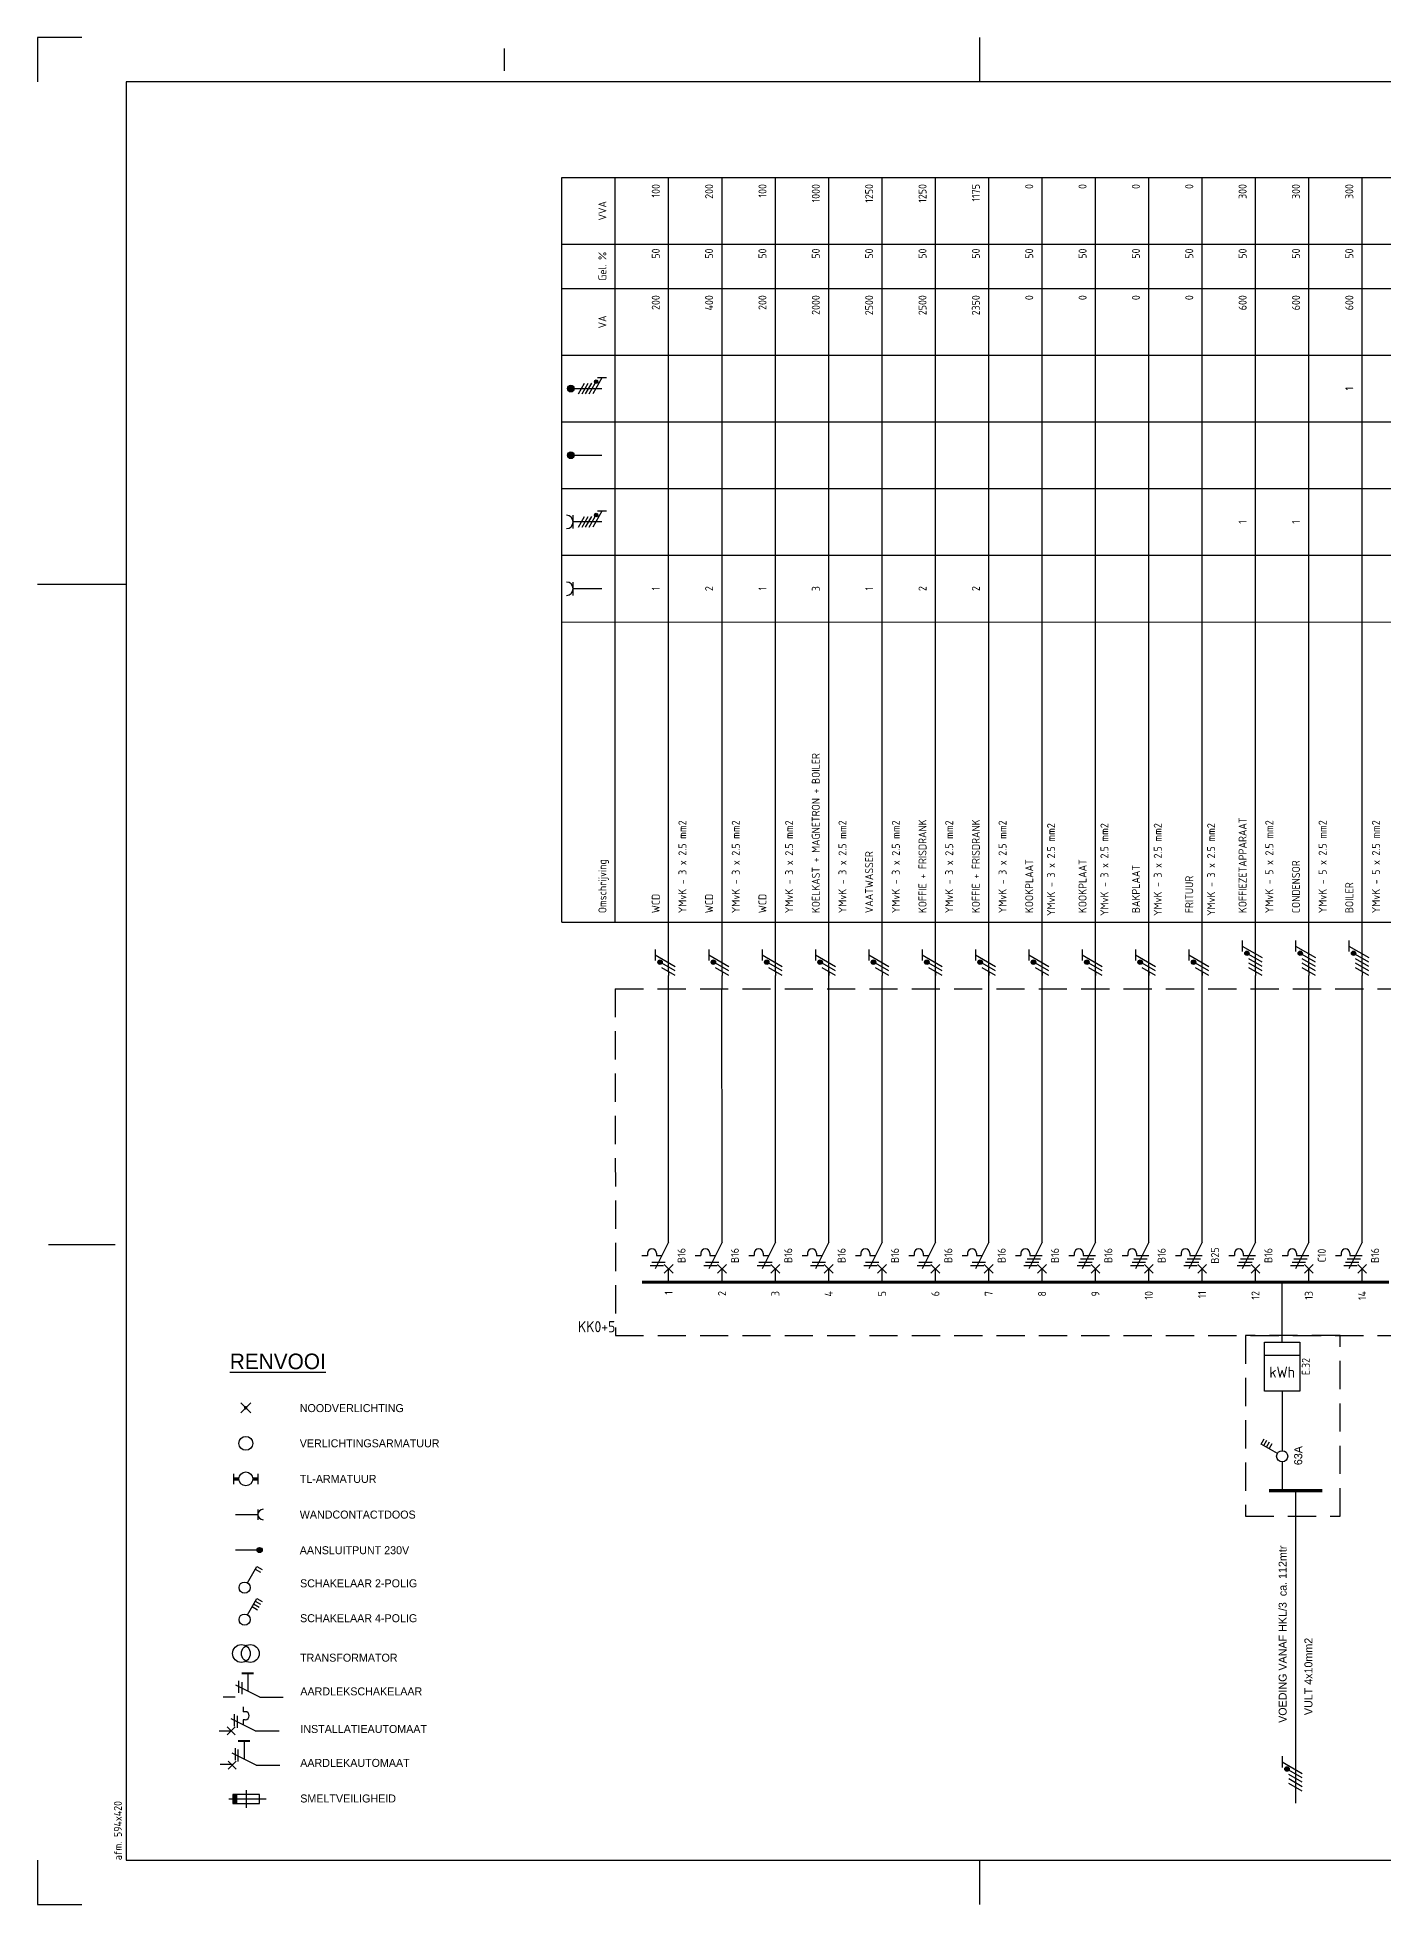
# Model space of a CAD drawing. Header units: millimetres. Extents: x 0 to 594, y 0 to 420.
# Drawn here: x 0 to 302.8, y 0 to 420 of the extents above; entities that cross this region are included whole.
import ezdxf
from ezdxf.enums import TextEntityAlignment as Align

# ---------------------------------------------------------------- set-up
doc = ezdxf.new("R2010")
doc.units = ezdxf.units.MM
doc.linetypes.add('HIDDEN', pattern=[9.525, 6.35, -3.175])
doc.layers.get('0').update_dxf_attribs({"linetype": 'CONTINUOUS'})
for name, color, linetype in [('00att018', 1, 'CONTINUOUS'), ('00kad018', 1, 'CONTINUOUS'), ('00kad070', 5, 'CONTINUOUS'), ('BL$2----_KADER', 7, 'CONTINUOUS'), ('EL$1----', 3, 'CONTINUOUS'), ('EL$1----__KK0+5', 3, 'CONTINUOUS')]:
    doc.layers.add(name, color=color, linetype=linetype)
doc.styles.add('BURO-018', font='BUROFONT', dxfattribs={"height": 1.8})
doc.styles.add('BURO-035', font='BUROFONT.shx', dxfattribs={"height": 3.5})
doc.styles.add('ISO', font='isocp.shx')
doc.styles.add('STABICAD-018', font='ISOCP.SHX', dxfattribs={"height": 1.8})
doc.styles.add('STABICAD-025', font='ISOCP.SHX', dxfattribs={"height": 2.5})

# ---------------------------------------------------------------- blocks, each defined once
blk = doc.blocks.new('RENV_DION')
at = {"layer": 'EL$1----', "linetype": 'Continuous'}
for p, q in [((485.12, 256.64), (487.32, 254.44)), ((487.32, 256.64), (485.12, 254.44)), ((483.5, 238.37), (483.5, 240.7)), ((488.94, 240.7), (488.94, 238.37)), ((483.89, 231.54), (488.94, 231.54)), ((488.94, 232.7), (488.94, 230.37)), ((489.33, 223.54), (483.89, 223.54)), ((486.57, 208.98), (488.69, 212.65)), ((487.64, 210.83), (488.85, 210.13)), ((487.99, 211.43), (489.2, 210.73)), ((488.34, 212.04), (489.55, 211.34)), ((488.69, 212.65), (489.9, 211.95)), ((484.62, 191.43), (484.62, 194.13)), ((485.3, 193.8), (485.3, 191.1)), ((486.65, 195.82), (486.65, 191.77)), ((489.35, 190.42), (483.95, 193.12)), ((488.36, 182.91), (482.96, 185.61)), ((483.63, 186.63), (483.63, 183.93)), ((484.31, 186.29), (484.31, 183.59)), ((485.66, 188.31), (485.66, 187.19)), ((486.11, 187.19), (485.66, 187.19)), ((486.11, 185.39), (485.66, 185.39)), ((485.66, 185.39), (485.66, 184.26)), ((480.26, 182.91), (482.96, 182.91)), ((482.06, 183.81), (483.86, 182.01)), ((483.86, 183.81), (482.06, 182.01)), ((488.36, 182.91), (493.76, 182.91)), ((488.54, 175.18), (483.14, 177.88)), ((485.84, 180.58), (485.84, 176.53)), ((484.04, 176.08), (482.24, 174.28)), ((482.24, 176.08), (484.04, 174.28)), ((489.31, 168.57), (483.31, 168.57)), ((483.31, 168.57), (483.31, 166.57)), ((486.31, 169.57), (486.31, 165.57)), ((489.31, 166.57), (489.31, 168.57)), ((482.39, 167.57), (490.81, 167.57)), ((483.31, 166.57), (489.31, 166.57))]:
    blk.add_line(p, q, dxfattribs=at)
at = {"layer": 'EL$1----', "color": 3, "linetype": 'Continuous'}
for p, q in [((486.57, 216.18), (488.69, 219.85)), ((488.34, 219.25), (489.55, 218.55)), ((488.69, 219.85), (489.9, 219.15))]:
    blk.add_line(p, q, dxfattribs=at)
at = {"layer": 'EL$1----'}
for p, q in [((483.86, 190.42), (481.16, 190.42)), ((489.35, 190.42), (494.66, 190.42)), ((483.9, 176.31), (483.9, 179.01)), ((484.49, 175.97), (484.49, 178.67)), ((483.14, 175.29), (480.44, 175.29)), ((488.54, 175.18), (493.85, 175.18))]:
    blk.add_line(p, q, dxfattribs=at)
at = {"layer": 'EL$1----', "linetype": 'Continuous'}
for points, const_width in [([(486.41, 255.54, 1), (486.02, 255.54, 1)], 0.389), ([(489.33, 223.83, 1), (489.33, 223.24, 1)], 0.583)]:
    blk.add_lwpolyline(points, format="xyb", close=True, dxfattribs=dict(at, const_width=const_width))
for points, const_width in [([(484.66, 239.54), (483.5, 239.54)], 0.778), ([(487.77, 239.54), (488.94, 239.54)], 0.778), ([(485.3, 195.82), (488, 195.82)], 0.45), ([(484.49, 180.58), (487.19, 180.58)], 0.45)]:
    blk.add_lwpolyline(points, dxfattribs=dict(at, const_width=const_width))
for centre, radius in [((486.22, 247.54), 1.56), ((486.22, 239.54), 1.56), ((489.33, 223.54), 0.583), ((485.95, 207.9), 1.25), ((485.24, 200.27), 2), ((487.24, 200.27), 2)]:
    blk.add_circle(centre, radius, dxfattribs=at)
at = {"layer": 'EL$1----', "color": 3, "linetype": 'Continuous'}
blk.add_circle((485.95, 215.1), 1.25, dxfattribs=at)
at = {"layer": 'EL$1----', "linetype": 'Continuous'}
for centre, radius, start, end in [((490.11, 231.54), 1.17, 90, 270), ((486.11, 186.29), 0.9, 270, 90)]:
    blk.add_arc(centre, radius, start, end, dxfattribs=at)
blk.add_solid([(483.31, 168.57), (484.31, 168.57), (483.31, 166.57), (484.31, 166.57)], dxfattribs=at)
at = {"layer": 'EL$1----', "color": 3, "style": 'BURO-035'}
blk.add_text('%%URENVOOI', height=3.5, dxfattribs=at).set_placement((482.63, 264.23))
at = {"layer": 'EL$1----', "color": 1, "style": 'BURO-018'}
for s, p in [('NOODVERLICHTING', (498.36, 255.47)), ('VERLICHTINGSARMATUUR', (498.36, 247.55)), ('TL-ARMATUUR', (498.36, 239.54)), ('WANDCONTACTDOOS', (498.36, 231.52)), ('AANSLUITPUNT 230V', (498.36, 223.5)), ('SCHAKELAAR 2-POLIG', (498.43, 216.06)), ('SCHAKELAAR 4-POLIG', (498.43, 208.21)), ('TRANSFORMATOR', (498.43, 199.33)), ('AARDLEKSCHAKELAAR', (498.49, 191.75)), ('INSTALLATIEAUTOMAAT', (498.49, 183.3)), ('AARDLEKAUTOMAAT', (498.47, 175.66)), ('SMELTVEILIGHEID', (498.47, 167.66))]:
    blk.add_text(s, height=1.8, dxfattribs=at).set_placement(p, align=Align.MIDDLE_LEFT)
blk = doc.blocks.new('HL3')
at = {"color": 0, "linetype": 'Continuous'}
for p, q in [((-3, 6.98), (-3, 4.48)), ((-3, 5.73), (1.5, 3.13)), ((1.5, 2.13), (-1.5, 3.87)), ((1.5, 1.13), (-1.5, 2.87)), ((1.5, 0.13), (-1.5, 1.87)), ((1.5, -0.87), (-1.5, 0.87))]:
    blk.add_line(p, q, dxfattribs=at)
at = {"color": 0, "linetype": 'Continuous', "const_width": 0.5}
blk.add_lwpolyline([(-1.68, 4.12, 1), (-2.18, 4.12, 1)], format="xyb", close=True, dxfattribs=at)
at = {"color": 0, "linetype": 'Continuous'}
blk.add_circle((-1.93, 4.12), 0.5, dxfattribs=at)
blk = doc.blocks.new('1114A3A')
at = {"color": 0, "linetype": 'Continuous'}
for p, q in [((0.62, 1.08), (2.74, 4.75)), ((2.74, 4.75), (3.95, 4.05)), ((1.69, 2.93), (2.9, 2.23)), ((2.04, 3.54), (3.25, 2.84)), ((2.39, 4.14), (3.6, 3.44))]:
    blk.add_line(p, q, dxfattribs=at)
blk.add_circle((0, 0), 1.25, dxfattribs=at)
at = {"color": 0, "linetype": 'Continuous', "style": 'BURO-018', "flags": 1}
for tag, p in [('E_ID', (0, 0.08)), ('E_MATCODE', (0, -4.92))]:
    blk.add_attdef(tag, p, '', height=1.8, dxfattribs=at)
at = {"color": 0, "linetype": 'Continuous', "style": 'BURO-018'}
blk.add_attdef('E_IGS', text='', height=1.8, dxfattribs=at).set_placement((3, 0.08), align=Align.MIDDLE_LEFT)
blk = doc.blocks.new('a2-windesheim-hor')
at = {"layer": '00kad018', "color": 1}
for p, q in [((0, 420), (0, 410)), ((10, 420), (0, 420)), ((105, 417.5), (105, 412.5)), ((212, 410), (212, 420)), ((0, 297), (20, 297)), ((2.5, 148.5), (17.5, 148.5)), ((0, 10), (0, 0)), ((212, 0), (212, 10)), ((0, 0), (10, 0))]:
    blk.add_line(p, q, dxfattribs=at)
at = {"layer": '00kad070', "color": 5}
for p, q in [((584, 410), (20, 410)), ((20, 410), (20, 10)), ((20, 10), (584, 10))]:
    blk.add_line(p, q, dxfattribs=at)
at = {"layer": '00att018', "color": 1, "style": 'ISO'}
blk.add_text('afm. 594x420', height=1.8, rotation=90, dxfattribs=at).set_placement((19, 10))
blk = doc.blocks.new('P-N-PE_3')
at = {"color": 0, "linetype": 'Continuous'}
for p, q in [((-3, 5.85), (-3, 3.35)), ((-3, 4.6), (1.5, 2)), ((0, 0.87), (0, 6.17)), ((1.5, 1), (-1.5, 2.73)), ((1.5, 0), (-1.5, 1.73)), ((0, 0.87), (0, 0))]:
    blk.add_line(p, q, dxfattribs=at)
at = {"color": 0, "linetype": 'Continuous', "const_width": 0.5}
blk.add_lwpolyline([(-1.68, 2.98, 1), (-2.18, 2.98, 1)], format="xyb", close=True, dxfattribs=at)
at = {"color": 0, "linetype": 'Continuous'}
blk.add_circle((-1.93, 2.98), 0.5, dxfattribs=at)
blk = doc.blocks.new('B3')
at = {"color": 0, "linetype": 'Continuous'}
for p, q in [((0, 9), (0, 21)), ((0, 9), (-3, 3)), ((-6, 6), (-4.75, 6)), ((-4.75, 6.5), (-4.75, 6)), ((-3.75, 4.5), (-0.75, 4.5)), ((-2.75, 6.5), (-2.75, 6)), ((-2.75, 6), (-1.5, 6)), ((-4.125, 3.75), (-1.125, 3.75)), ((-1, 4), (1, 2)), ((-1, 2), (1, 4)), ((0, 0), (0, 3))]:
    blk.add_line(p, q, dxfattribs=at)
blk.add_arc((-3.75, 6.5), 1, 0, 180, dxfattribs=at)
at = {"color": 1, "style": 'BURO-018'}
blk.add_attdef('FREEFIELD1', (-3, 12), '', height=1.8, rotation=90, dxfattribs=at)
at = {"color": 1, "linetype": 'Continuous', "style": 'BURO-018'}
blk.add_attdef('AUTOMATICFUSE', text='', height=1.8, rotation=90, dxfattribs=at).set_placement((2, 6), align=Align.TOP_CENTER)
blk = doc.blocks.new('m1')
at = {"color": 0, "linetype": 'Continuous'}
blk.add_line((0, 21), (0, 33), dxfattribs=at)
blk = doc.blocks.new('b1s')
at = {"color": 0, "linetype": 'Continuous'}
blk.add_line((0, 33), (0, 54), dxfattribs=at)
blk = doc.blocks.new('m1s')
at = {"color": 0, "linetype": 'Continuous'}
blk.add_line((0, 54), (0, 66), dxfattribs=at)
blk = doc.blocks.new('B5')
at = {"color": 0, "linetype": 'Continuous'}
for p, q in [((0, 9), (0, 21)), ((0, 9), (-3, 3)), ((-6, 6), (-4.75, 6)), ((-4.75, 6.5), (-4.75, 6)), ((-3.75, 4.5), (-0.75, 4.5)), ((-3.375, 5.25), (-0.375, 5.25)), ((-2.75, 6.5), (-2.75, 6)), ((-2.75, 6), (0, 6)), ((-4.125, 3.75), (-1.125, 3.75)), ((-1, 2), (1, 4)), ((-1, 4), (1, 2)), ((0, 0), (0, 3))]:
    blk.add_line(p, q, dxfattribs=at)
blk.add_arc((-3.75, 6.5), 1, 0, 180, dxfattribs=at)
at = {"color": 1, "style": 'BURO-018'}
blk.add_attdef('FREEFIELD1', (-3, 12), '', height=1.8, rotation=90, dxfattribs=at)
at = {"color": 1, "linetype": 'Continuous', "style": 'BURO-018'}
blk.add_attdef('AUTOMATICFUSE', text='', height=1.8, rotation=90, dxfattribs=at).set_placement((2, 6), align=Align.TOP_CENTER)
blk = doc.blocks.new('P-N-PE_5')
at = {"color": 0, "linetype": 'Continuous'}
for p, q in [((-3, 7.85), (-3, 5.35)), ((-3, 6.6), (1.5, 4)), ((1.5, 3), (-1.5, 4.73)), ((0, 0.87), (0, 8.28)), ((1.5, 2), (-1.5, 3.73)), ((1.5, 1), (-1.5, 2.73)), ((1.5, 0), (-1.5, 1.73)), ((0, 0.87), (0, 0))]:
    blk.add_line(p, q, dxfattribs=at)
at = {"color": 0, "linetype": 'Continuous', "const_width": 0.5}
blk.add_lwpolyline([(-1.68, 4.98, 1), (-2.18, 4.98, 1)], format="xyb", close=True, dxfattribs=at)
at = {"color": 0, "linetype": 'Continuous'}
blk.add_circle((-1.93, 4.98), 0.5, dxfattribs=at)
blk = doc.blocks.new('COLUMN_POWERTYPE_6')
at = {"color": 0, "linetype": 'Continuous'}
for p, q in [((-3.5, -1.5), (-3.5, 1.5)), ((3, 0), (-3.5, 0))]:
    blk.add_line(p, q, dxfattribs=at)
blk.add_arc((-5, 0), 1.5, 270, 90, dxfattribs=at)
blk = doc.blocks.new('COLUMN_POWERTYPE_7')
at = {"color": 0, "linetype": 'Continuous'}
for p, q in [((-3.5, -1.5), (-3.5, 1.5)), ((3, 0), (-3.5, 0)), ((-2.29, -1.2), (-0.91, 1.2)), ((-1.49, -1.2), (-0.11, 1.2)), ((-0.69, -1.2), (0.69, 1.2)), ((0.11, -1.2), (1.49, 1.2)), ((2.99, 2.4), (0.91, -1.2)), ((3.99, 2.4), (1.99, 2.4))]:
    blk.add_line(p, q, dxfattribs=at)
at = {"color": 0, "linetype": 'Continuous', "const_width": 0.4}
blk.add_lwpolyline([(1.69, 1.35, 1), (1.69, 1.75, 1)], format="xyb", close=True, dxfattribs=at)
at = {"color": 0, "linetype": 'Continuous'}
blk.add_circle((1.69, 1.55), 0.4, dxfattribs=at)
blk.add_arc((-5, 0), 1.5, 270, 90, dxfattribs=at)
blk = doc.blocks.new('COLUMN_POWERTYPE_8')
at = {"color": 0, "linetype": 'Continuous'}
blk.add_line((-4, 0), (3, 0), dxfattribs=at)
at = {"color": 0, "linetype": 'Continuous', "const_width": 0.75}
blk.add_lwpolyline([(-4, -0.375, 1), (-4, 0.375, 1)], format="xyb", close=True, dxfattribs=at)
at = {"color": 0, "linetype": 'Continuous'}
blk.add_circle((-4, 0), 0.75, dxfattribs=at)
blk = doc.blocks.new('COLUMN_POWERTYPE_9')
at = {"color": 0, "linetype": 'Continuous'}
for p, q in [((-4, 0), (3, 0)), ((-2.29, -1.2), (-0.91, 1.2)), ((-1.49, -1.2), (-0.11, 1.2)), ((-0.69, -1.2), (0.69, 1.2)), ((0.11, -1.2), (1.49, 1.2)), ((2.99, 2.4), (0.91, -1.2)), ((3.99, 2.4), (1.99, 2.4))]:
    blk.add_line(p, q, dxfattribs=at)
for points, const_width in [([(-4, -0.38, 1), (-4, 0.38, 1)], 0.75), ([(1.69, 1.35, 1), (1.69, 1.75, 1)], 0.4)]:
    blk.add_lwpolyline(points, format="xyb", close=True, dxfattribs=dict(at, const_width=const_width))
for centre, radius in [((-4, 0), 0.75), ((1.69, 1.55), 0.4)]:
    blk.add_circle(centre, radius, dxfattribs=at)
blk = doc.blocks.new('PS_0804A1')
at = {"color": 0, "linetype": 'Continuous'}
for p, q in [((-4, -11), (-4, 0)), ((-4, 0), (4, 0)), ((4, 0), (4, -11)), ((4, -3), (-4, -3)), ((4, -11), (-4, -11))]:
    blk.add_line(p, q, dxfattribs=at)
at = {"color": 0, "linetype": 'Continuous', "style": 'STABICAD-025'}
blk.add_text('kWh', height=2.5, dxfattribs=at).set_placement((0, -8), align=Align.CENTER)
at = {"color": 0, "linetype": 'Continuous', "style": 'STABICAD-018'}
blk.add_attdef('ARTICLECODE', text='', height=1.8, dxfattribs=at).set_placement((0, 0), align=Align.MIDDLE)

msp = doc.modelspace()

# ---------------------------------------------------------------- linework, layer by layer
at = {"layer": 'EL$1----', "ltscale": 0.2}
for p, q in [((280, 126.52), (279.99, 140.01)), ((283, 93.12), (283, 22.8))]:
    msp.add_line(p, q, dxfattribs=at)
at = {"layer": 'EL$1----'}
for p, q in [((280, 115.52), (280, 102.11)), ((280, 99.61), (280, 92.91))]:
    msp.add_line(p, q, dxfattribs=at)
at = {"layer": 'EL$1----', "color": 1, "linetype": 'HIDDEN'}
msp.add_lwpolyline([(271.73, 128.01), (271.73, 87.36), (293, 87.36), (293, 128.01)], close=True, dxfattribs=at)
at = {"layer": 'EL$1----', "ltscale": 0.2, "const_width": 0.7}
msp.add_lwpolyline([(289, 93.12), (277, 93.12)], dxfattribs=at)
at = {"layer": 'EL$1----__KK0+5', "color": 1}
for p, q in [((117.99, 388.5), (429.99, 388.52)), ((117.99, 221), (117.99, 388.5)), ((129.99, 221), (129.99, 388.5)), ((117.99, 373.5), (429.99, 373.52)), ((117.99, 363.5), (429.99, 363.52)), ((117.99, 348.5), (429.99, 348.52)), ((117.99, 333.5), (429.99, 333.52)), ((117.99, 318.5), (429.99, 318.52)), ((117.99, 303.5), (429.99, 303.52)), ((117.99, 288.5), (429.99, 288.52)), ((117.99, 221), (429.99, 221.02))]:
    msp.add_line(p, q, dxfattribs=at)
at = {"layer": 'EL$1----__KK0+5'}
for p, q in [((141.99, 221.01), (141.99, 388.51)), ((153.99, 221.01), (153.99, 388.51)), ((165.99, 221.01), (165.99, 388.51)), ((177.99, 221.01), (177.99, 388.51)), ((189.99, 221.01), (189.99, 388.51)), ((201.99, 221.01), (201.99, 388.51)), ((213.99, 221.01), (213.99, 388.51)), ((225.99, 221.01), (225.99, 388.51)), ((237.99, 221.01), (237.99, 388.51)), ((249.99, 221.01), (249.99, 388.51)), ((261.99, 221.01), (261.99, 388.51)), ((273.99, 221.01), (273.99, 388.51)), ((285.99, 221.01), (285.99, 388.51)), ((297.99, 221.01), (297.99, 388.51)), ((141.99, 215.18), (141.99, 221.01)), ((153.99, 215.18), (153.99, 221.01)), ((165.99, 215.18), (165.99, 221.01)), ((177.99, 206.01), (177.99, 221.01)), ((189.99, 215.18), (189.99, 221.01)), ((201.99, 206.01), (201.99, 221.01)), ((213.99, 206.01), (213.99, 221.01)), ((225.99, 206.01), (225.99, 221.01)), ((237.99, 206.01), (237.99, 221.01)), ((249.99, 206.01), (249.99, 221.01)), ((261.99, 206.01), (261.99, 221.01)), ((273.99, 217.29), (273.99, 221.01)), ((285.99, 217.29), (285.99, 221.01)), ((297.99, 217.29), (297.99, 221.01)), ((141.99, 206.01), (141.99, 209.01)), ((153.99, 206.01), (153.99, 209.01)), ((165.99, 206.01), (165.99, 209.01)), ((189.99, 206.01), (189.99, 209.01)), ((273.99, 206.01), (273.99, 209.01)), ((285.99, 206.01), (285.99, 209.01)), ((297.99, 206.01), (297.99, 209.01))]:
    msp.add_line(p, q, dxfattribs=at)
at = {"layer": 'EL$1----__KK0+5', "color": 1, "linetype": 'HIDDEN'}
for p, q in [((129.99, 206), (429.99, 206.02)), ((129.99, 206), (130, 128)), ((130, 128), (430, 128.02))]:
    msp.add_line(p, q, dxfattribs=at)
at = {"layer": 'EL$1----__KK0+5'}
for points in [[(147.99, 140.01, 0.7, 0.7, 0), (135.99, 140, 0.7, 0.7, 0)], [(159.99, 140.01, 0.7, 0.7, 0), (147.99, 140.01, 0.7, 0.7, 0)], [(171.99, 140.01, 0.7, 0.7, 0), (159.99, 140.01, 0.7, 0.7, 0)], [(183.99, 140.01, 0.7, 0.7, 0), (171.99, 140.01, 0.7, 0.7, 0)], [(195.99, 140.01, 0.7, 0.7, 0), (183.99, 140.01, 0.7, 0.7, 0)], [(207.99, 140.01, 0.7, 0.7, 0), (195.99, 140.01, 0.7, 0.7, 0)], [(219.99, 140.01, 0.7, 0.7, 0), (207.99, 140.01, 0.7, 0.7, 0)], [(231.99, 140.01, 0.7, 0.7, 0), (219.99, 140.01, 0.7, 0.7, 0)], [(243.99, 140.01, 0.7, 0.7, 0), (231.99, 140.01, 0.7, 0.7, 0)], [(255.99, 140.01, 0.7, 0.7, 0), (243.99, 140.01, 0.7, 0.7, 0)], [(267.99, 140.01, 0.7, 0.7, 0), (255.99, 140.01, 0.7, 0.7, 0)], [(279.99, 140.01, 0.7, 0.7, 0), (267.99, 140.01, 0.7, 0.7, 0)], [(291.99, 140.01, 0.7, 0.7, 0), (279.99, 140.01, 0.7, 0.7, 0)], [(303.99, 140.01, 0.7, 0.7, 0), (291.99, 140.01, 0.7, 0.7, 0)]]:
    msp.add_lwpolyline(points, format="xyseb", dxfattribs=at)

# ---------------------------------------------------------------- block references
at = {"layer": 'BL$2----_KADER', "rotation": 0.002105730674311784}
msp.add_blockref('a2-windesheim-hor', (0, 0), dxfattribs=at)
at = {"layer": 'EL$1----', "linetype": 'Continuous'}
ref = msp.add_blockref('PS_0804A1', (280, 126.52), dxfattribs=dict(at, rotation=0.002105730674311784))
ref.add_attrib('ARTICLECODE', 'E.32', dxfattribs={"layer": '0', "color": 1, "linetype": 'Continuous', "height": 1.8, "rotation": 90.0021, "style": 'STABICAD-018'}).set_placement((285.31, 121.02), align=Align.MIDDLE)
at = {"layer": 'EL$1----', "rotation": 0.002105730674311784}
msp.add_blockref('RENV_DION', (-439.34, -143.8), dxfattribs=at)
at = {"layer": 'EL$1----'}
ref = msp.add_blockref('1114A3A', (280, 100.86), dxfattribs=dict(at, rotation=90.00210573067433))
ref.add_attrib('E_IGS', '63A', dxfattribs={"layer": '0', "color": 1, "linetype": 'Continuous', "height": 1.8, "rotation": 90.0021, "style": 'BURO-018'}).set_placement((283.6, 98.86), align=Align.MIDDLE_LEFT)
at = {"layer": 'EL$1----', "ltscale": 0.2, "rotation": 0.002105730674311784}
msp.add_blockref('HL3', (283, 26.4), dxfattribs=at)
at = {"layer": 'EL$1----__KK0+5', "rotation": 0.002105730674311784}
for name, p in [('COLUMN_POWERTYPE_9', (123.99, 341)), ('COLUMN_POWERTYPE_8', (123.99, 326)), ('COLUMN_POWERTYPE_7', (123.99, 311)), ('COLUMN_POWERTYPE_6', (123.99, 296)), ('P-N-PE_3', (141.99, 209.01)), ('P-N-PE_3', (153.99, 209.01)), ('P-N-PE_3', (165.99, 209.01)), ('P-N-PE_3', (177.99, 209.01)), ('P-N-PE_3', (189.99, 209.01)), ('P-N-PE_3', (201.99, 209.01)), ('P-N-PE_3', (213.99, 209.01)), ('P-N-PE_3', (225.99, 209.01)), ('P-N-PE_3', (237.99, 209.01)), ('P-N-PE_3', (249.99, 209.01)), ('P-N-PE_3', (261.99, 209.01)), ('P-N-PE_5', (273.99, 209.01)), ('P-N-PE_5', (285.99, 209.01)), ('P-N-PE_5', (297.99, 209.01)), ('m1s', (141.99, 140.01)), ('m1s', (153.99, 140.01)), ('m1s', (165.99, 140.01)), ('m1s', (177.99, 140.01)), ('m1s', (189.99, 140.01)), ('m1s', (201.99, 140.01)), ('m1s', (213.99, 140.01)), ('m1s', (225.99, 140.01)), ('m1s', (237.99, 140.01)), ('m1s', (249.99, 140.01)), ('m1s', (261.99, 140.01)), ('m1s', (273.99, 140.01)), ('m1s', (285.99, 140.01)), ('m1s', (297.99, 140.01)), ('b1s', (141.99, 140.01)), ('b1s', (153.99, 140.01)), ('b1s', (165.99, 140.01)), ('b1s', (177.99, 140.01)), ('b1s', (189.99, 140.01)), ('b1s', (201.99, 140.01)), ('b1s', (213.99, 140.01)), ('b1s', (225.99, 140.01)), ('b1s', (237.99, 140.01)), ('b1s', (249.99, 140.01)), ('b1s', (261.99, 140.01)), ('b1s', (273.99, 140.01)), ('b1s', (285.99, 140.01)), ('b1s', (297.99, 140.01)), ('m1', (141.99, 140.01)), ('m1', (153.99, 140.01)), ('m1', (165.99, 140.01)), ('m1', (177.99, 140.01)), ('m1', (189.99, 140.01)), ('m1', (201.99, 140.01)), ('m1', (213.99, 140.01)), ('m1', (225.99, 140.01)), ('m1', (237.99, 140.01)), ('m1', (249.99, 140.01)), ('m1', (261.99, 140.01)), ('m1', (273.99, 140.01)), ('m1', (285.99, 140.01)), ('m1', (297.99, 140.01))]:
    msp.add_blockref(name, p, dxfattribs=at)
at = {"layer": 'EL$1----__KK0+5'}
ref = msp.add_blockref('B3', (141.99, 140.01), dxfattribs=dict(at, rotation=0.002105730674311784))
ref.add_attrib('AUTOMATICFUSE', 'B16', dxfattribs={"layer": 'EL$1----', "color": 1, "height": 1.8, "rotation": 90.0021, "style": 'STABICAD-018'}).set_placement((143.99, 146.01), align=Align.TOP_CENTER)
ref = msp.add_blockref('B3', (153.99, 140.01), dxfattribs=dict(at, rotation=0.002105730674311784))
ref.add_attrib('AUTOMATICFUSE', 'B16', dxfattribs={"layer": 'EL$1----', "color": 1, "height": 1.8, "rotation": 90.0021, "style": 'STABICAD-018'}).set_placement((155.99, 146.01), align=Align.TOP_CENTER)
ref = msp.add_blockref('B3', (165.99, 140.01), dxfattribs=dict(at, rotation=0.002105730674311784))
ref.add_attrib('AUTOMATICFUSE', 'B16', dxfattribs={"layer": 'EL$1----', "color": 1, "height": 1.8, "rotation": 90.0021, "style": 'STABICAD-018'}).set_placement((167.99, 146.01), align=Align.TOP_CENTER)
ref = msp.add_blockref('B3', (177.99, 140.01), dxfattribs=dict(at, rotation=0.002105730674311784))
ref.add_attrib('AUTOMATICFUSE', 'B16', dxfattribs={"layer": 'EL$1----', "color": 1, "height": 1.8, "rotation": 90.0021, "style": 'STABICAD-018'}).set_placement((179.99, 146.01), align=Align.TOP_CENTER)
ref = msp.add_blockref('B3', (189.99, 140.01), dxfattribs=dict(at, rotation=0.002105730674311784))
ref.add_attrib('AUTOMATICFUSE', 'B16', dxfattribs={"layer": 'EL$1----', "color": 1, "height": 1.8, "rotation": 90.0021, "style": 'STABICAD-018'}).set_placement((191.99, 146.01), align=Align.TOP_CENTER)
ref = msp.add_blockref('B3', (201.99, 140.01), dxfattribs=dict(at, rotation=0.002105730674311784))
ref.add_attrib('AUTOMATICFUSE', 'B16', dxfattribs={"layer": 'EL$1----', "color": 1, "height": 1.8, "rotation": 90.0021, "style": 'STABICAD-018'}).set_placement((203.99, 146.01), align=Align.TOP_CENTER)
ref = msp.add_blockref('B3', (213.99, 140.01), dxfattribs=dict(at, rotation=0.002105730674311784))
ref.add_attrib('AUTOMATICFUSE', 'B16', dxfattribs={"layer": 'EL$1----', "color": 1, "height": 1.8, "rotation": 90.0021, "style": 'STABICAD-018'}).set_placement((215.99, 146.01), align=Align.TOP_CENTER)
ref = msp.add_blockref('B5', (225.99, 140.01), dxfattribs=dict(at, rotation=0.002105730674311784))
ref.add_attrib('AUTOMATICFUSE', 'B16', dxfattribs={"layer": 'EL$1----', "color": 1, "height": 1.8, "rotation": 90.0021, "style": 'STABICAD-018'}).set_placement((227.99, 146.01), align=Align.TOP_CENTER)
ref = msp.add_blockref('B5', (237.99, 140.01), dxfattribs=dict(at, rotation=0.002105730674311784))
ref.add_attrib('AUTOMATICFUSE', 'B16', dxfattribs={"layer": 'EL$1----', "color": 1, "height": 1.8, "rotation": 90.0021, "style": 'STABICAD-018'}).set_placement((239.99, 146.01), align=Align.TOP_CENTER)
ref = msp.add_blockref('B5', (249.99, 140.01), dxfattribs=dict(at, rotation=0.002105730674311784))
ref.add_attrib('AUTOMATICFUSE', 'B16', dxfattribs={"layer": 'EL$1----', "color": 1, "height": 1.8, "rotation": 90.0021, "style": 'STABICAD-018'}).set_placement((251.99, 146.01), align=Align.TOP_CENTER)
ref = msp.add_blockref('B5', (261.99, 140.01), dxfattribs=dict(at, rotation=0.002105730674311784))
ref.add_attrib('AUTOMATICFUSE', 'B25', dxfattribs={"layer": 'EL$1----', "color": 1, "height": 1.8, "rotation": 90.0021, "style": 'STABICAD-018'}).set_placement((263.99, 146.01), align=Align.TOP_CENTER)
ref = msp.add_blockref('B5', (273.99, 140.01), dxfattribs=dict(at, rotation=0.002105730674311784))
ref.add_attrib('AUTOMATICFUSE', 'B16', dxfattribs={"layer": 'EL$1----', "color": 1, "height": 1.8, "rotation": 90.0021, "style": 'STABICAD-018'}).set_placement((275.99, 146.01), align=Align.TOP_CENTER)
ref = msp.add_blockref('B5', (285.99, 140.01), dxfattribs=dict(at, rotation=0.002105730674311784))
ref.add_attrib('AUTOMATICFUSE', 'C10', dxfattribs={"layer": 'EL$1----', "color": 1, "height": 1.8, "rotation": 90.0021, "style": 'STABICAD-018'}).set_placement((287.99, 146.01), align=Align.TOP_CENTER)
ref = msp.add_blockref('B5', (297.99, 140.01), dxfattribs=dict(at, rotation=0.002105730674311784))
ref.add_attrib('AUTOMATICFUSE', 'B16', dxfattribs={"layer": 'EL$1----', "color": 1, "height": 1.8, "rotation": 90.0021, "style": 'STABICAD-018'}).set_placement((299.99, 146.01), align=Align.TOP_CENTER)

# ---------------------------------------------------------------- texts
at = {"layer": 'EL$1----', "color": 1, "linetype": 'Continuous', "ltscale": 0.2, "style": 'BURO-018'}
msp.add_text('VOEDING VANAF HKL/3  ca. 112mtr', height=1.8, rotation=90.0021, dxfattribs=at).set_placement((281, 40.89))
msp.add_text('VULT 4x10mm2', height=1.8, rotation=90.0021, dxfattribs=at).set_placement((285, 42.63), align=Align.TOP_LEFT)
at = {"layer": 'EL$1----__KK0+5', "color": 1, "style": 'STABICAD-018'}
for s, p in [('100', (139.99, 387.01)), ('200', (151.99, 387.01)), ('100', (163.99, 387.01)), ('1000', (175.99, 387.01)), ('1250', (187.99, 387.01)), ('1250', (199.99, 387.01)), ('1175', (211.99, 387.01)), ('0', (223.99, 387.01)), ('0', (235.99, 387.01)), ('0', (247.99, 387.01)), ('0', (259.99, 387.01)), ('300', (271.99, 387.01)), ('300', (283.99, 387.01)), ('300', (295.99, 387.01)), ('50', (139.99, 372.51)), ('50', (151.99, 372.51)), ('50', (163.99, 372.51)), ('50', (175.99, 372.51)), ('50', (187.99, 372.51)), ('50', (199.99, 372.51)), ('50', (211.99, 372.51)), ('50', (223.99, 372.51)), ('50', (235.99, 372.51)), ('50', (247.99, 372.51)), ('50', (259.99, 372.51)), ('50', (271.99, 372.51)), ('50', (283.99, 372.51)), ('50', (295.99, 372.51)), ('200', (139.99, 362.01)), ('400', (151.99, 362.01)), ('200', (163.99, 362.01)), ('2000', (175.99, 362.01)), ('2500', (187.99, 362.01)), ('2500', (199.99, 362.01)), ('2350', (211.99, 362.01)), ('0', (223.99, 362.01)), ('0', (235.99, 362.01)), ('0', (247.99, 362.01)), ('0', (259.99, 362.01)), ('600', (271.99, 362.01)), ('600', (283.99, 362.01)), ('600', (295.99, 362.01))]:
    msp.add_text(s, height=1.8, rotation=90.0021, dxfattribs=at).set_placement(p, align=Align.RIGHT)
for s, p in [('VVA', (127.99, 381)), ('Gel. %', (127.99, 368.5)), ('VA', (127.99, 356)), ('1', (295.99, 341.01)), ('1', (271.99, 311.01)), ('1', (283.99, 311.01)), ('1', (139.99, 296.01)), ('2', (151.99, 296.01)), ('1', (163.99, 296.01)), ('3', (175.99, 296.01)), ('1', (187.99, 296.01)), ('2', (199.99, 296.01)), ('2', (211.99, 296.01))]:
    msp.add_text(s, height=1.8, rotation=90.0021, dxfattribs=at).set_placement(p, align=Align.CENTER)
for s, p in [('KOELKAST + MAGNETRON + BOILER', (175.99, 223.01)), ('YMvK - 3 x 2.5 mm2', (145.99, 223.01)), ('YMvK - 3 x 2.5 mm2', (157.99, 223.01)), ('YMvK - 3 x 2.5 mm2', (169.99, 223.01)), ('YMvK - 3 x 2.5 mm2', (181.99, 223.01)), ('YMvK - 3 x 2.5 mm2', (193.99, 223.01)), ('KOFFIE + FRISDRANK', (199.99, 223.01)), ('YMvK - 3 x 2.5 mm2', (205.99, 223.01)), ('KOFFIE + FRISDRANK', (211.99, 223.01)), ('YMvK - 3 x 2.5 mm2', (217.99, 223.01)), ('KOFFIEZETAPPARAAT', (271.99, 223.01)), ('YMvK - 5 x 2.5 mm2', (277.99, 223.01)), ('YMvK - 5 x 2.5 mm2', (289.99, 223.01)), ('YMvK - 5 x 2.5 mm2', (301.99, 223.01)), ('YMvK - 3 x 2.5 mm2', (228.91, 222.39)), ('YMvK - 3 x 2.5 mm2', (240.91, 222.39)), ('YMvK - 3 x 2.5 mm2', (252.91, 222.39)), ('YMvK - 3 x 2.5 mm2', (264.91, 222.39)), ('VAATWASSER', (187.99, 223.01)), ('Omschrijving', (127.99, 223)), ('KOOKPLAAT', (223.99, 223.01)), ('KOOKPLAAT', (235.99, 223.01)), ('BAKPLAAT', (247.99, 223.01)), ('FRITUUR', (259.99, 223.01)), ('CONDENSOR', (283.99, 223.01)), ('WCD', (139.99, 223.01)), ('WCD', (151.99, 223.01)), ('WCD', (163.99, 223.01)), ('BOILER', (295.99, 223.01))]:
    msp.add_text(s, height=1.8, rotation=90.0021, dxfattribs=at).set_placement(p)
for s, p in [('1', (141.99, 138.01)), ('2', (153.99, 138.01)), ('3', (165.99, 138.01)), ('4', (177.99, 138.01)), ('5', (189.99, 138.01)), ('6', (201.99, 138.01)), ('7', (213.99, 138.01)), ('8', (225.99, 138.01)), ('9', (237.99, 138.01)), ('10', (249.99, 138.01)), ('11', (261.99, 138.01)), ('12', (273.99, 138.01)), ('13', (285.99, 138.01)), ('14', (297.99, 138.01))]:
    msp.add_text(s, height=1.8, rotation=90.0021, dxfattribs=at).set_placement(p, align=Align.MIDDLE_RIGHT)
at = {"layer": 'EL$1----__KK0+5', "color": 2, "style": 'STABICAD-018'}
msp.add_text('KK0+5', height=2.5, rotation=0.0021, dxfattribs=at).set_placement((130, 128), align=Align.BOTTOM_RIGHT)

doc.saveas('drawing.dxf')
